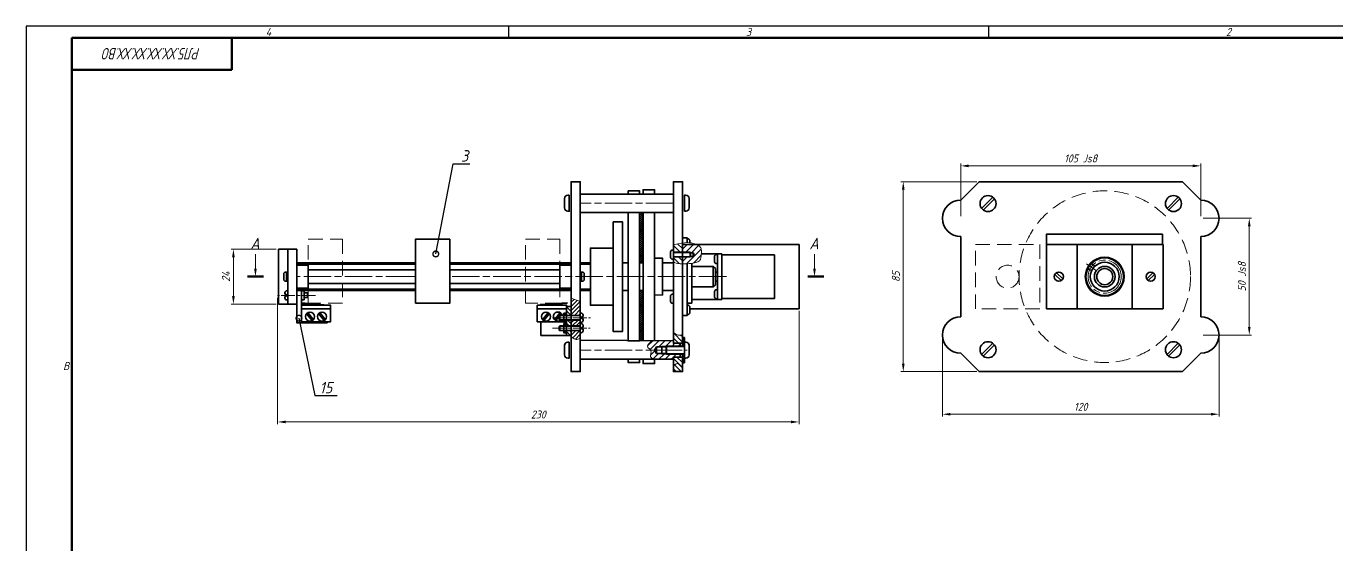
# Model space of a CAD drawing. Header units: millimetres. Extents: x -1043 to 2000, y -675 to 1302.
# Drawn here: x 0 to 573, y 367 to 594 of the extents above; entities that cross this region are included whole.
import ezdxf
from ezdxf import colors
from ezdxf.entities.mleader import LeaderData, LeaderLine
from ezdxf.enums import TextEntityAlignment as Align
from ezdxf.math import Vec2, Vec3

# ---------------------------------------------------------------- set-up
doc = ezdxf.new("R2010")
doc.units = ezdxf.units.MM
for name, pattern in [('AM_ISO08W050', [18, 12, -1.5, 3, -1.5]), ('AM_ISO08W050x2', [9, 6, -0.75, 1.5, -0.75]), ('HIDDEN', [9.525, 6.35, -3.175])]:
    doc.linetypes.add(name, pattern=pattern)
doc.layers.get('0').update_dxf_attribs({"lineweight": 80})
for name, color, linetype, lineweight in [('AM_0', 7, 'Continuous', 35), ('AM_4', 3, 'Continuous', 15), ('AM_5', 3, 'Continuous', 15), ('AM_7', 4, 'AM_ISO08W050', 15), ('AM_8', 1, 'Continuous', 15), ('AM_BOR', 7, 'Continuous', 35), ('окружности', 100, 'HIDDEN', 15), ('основные', 7, 'Continuous', 35), ('оч жирные', 7, 'Continuous', 70), ('тонкие', 2, 'Continuous', 15)]:
    doc.layers.add(name, color=color, linetype=linetype, lineweight=lineweight)
doc.styles.add('ACGOSTTS', font='geniso.shx', dxfattribs={"oblique": 15})
doc.styles.get("Standard").update_dxf_attribs({"font": 'geniso.shx', "oblique": 15})
doc.dimstyles.new('AM_GOST$0', dxfattribs={"dimtxt": 3.5, "dimasz": 3.5, "dimexe": 1, "dimexo": 1, "dimgap": 1.5, "dimtad": 1, "dimtoh": 1, "dimtxsty": 'Standard', "dimcen": 0, "dimclrd": 256, "dimclre": 256, "dimclrt": 2, "dimadec": 0, "dimazin": 2, "dimtp": 0.1, "dimtm": 0.1, "dimtfac": 0.71, "dimtmove": 0, "dimatfit": 3, "dimfxl": 1, "dimtolj": 1, "dimlwd": -1, "dimlwe": -1, "dimarcsym": 1})
pattern_1 = [(45, (-16.8534, 31.3011), (-0.8980256, 0.8980256), [])]
pattern_2 = [(45, (-16.8534, 31.3011), (-0.21213203, 0.21213203), [])]
pattern_3 = [(45, (51.549, -38.1205), (-0.3535534, 0.3535534), [])]
pattern_4 = [(45, (51.549, -38.1205), (-1.3470384, 1.3470384), [])]
pattern_5 = [(135, (51.549, -38.1205), (-1.122532, -1.122532), [])]

# ---------------------------------------------------------------- blocks, each defined once
blk = doc.blocks.new('GOST_A1_LANDSCAPE')
at = {"layer": 'AM_BOR', "color": 1, "lineweight": 25}
for p, q in [((841, 594), (0, 594)), ((0, 594), (0, 0)), ((211, 594), (211, 589)), ((421, 594), (421, 589))]:
    blk.add_line(p, q, dxfattribs=at)
at = {"layer": 'AM_BOR', "color": 7, "lineweight": 50}
for p, q in [((836, 589), (20, 589)), ((20, 589), (20, 5))]:
    blk.add_line(p, q, dxfattribs=at)
at = {"layer": 'AM_BOR', "color": 1, "lineweight": 25, "style": 'ACGOSTTS', "oblique": 15}
for s, p in [('4', (106, 591.5)), ('3', (316, 591.5)), ('2', (526, 591.5)), ('B', (17.5, 445.5))]:
    blk.add_text(s, height=3.5, dxfattribs=at).set_placement(p, align=Align.MIDDLE_CENTER)
blk = doc.blocks.new('GOST_EXT3_L')
at = {"layer": 'AM_BOR', "color": 7, "lineweight": 50}
for p, q in [((0, 0), (70, 0)), ((0, -14), (0, 0)), ((70, 0), (70, -14)), ((70, -14), (0, -14))]:
    blk.add_line(p, q, dxfattribs=at)
at = {"layer": 'AM_BOR', "color": 2, "lineweight": 25, "style": 'ACGOSTTS', "oblique": 15, "width": 0.8}
blk.add_attdef('GEN-TITLE-PARTNO{11.7}', text='', height=5, rotation=180, dxfattribs=at).set_placement((35, -7), align=Align.MIDDLE_CENTER)
blk = doc.blocks.new('*D26')
at = {"layer": 'AM_5', "linetype": 'ByBlock', "transparency": 16777216}
for p, q in [((400.82, 458.04), (400.82, 423.41)), ((521.82, 458.04), (521.82, 423.41)), ((404.32, 424.41), (518.32, 424.41))]:
    blk.add_line(p, q, dxfattribs=at)
at = {"layer": 'AM_5', "transparency": 16777216}
for points in [[(404.32, 424.99), (404.32, 423.83), (400.82, 424.41)], [(518.32, 424.99), (518.32, 423.83), (521.82, 424.41)]]:
    blk.add_solid(points, dxfattribs=at)
at = {"layer": 'Defpoints', "color": 0, "transparency": 16777216}
for p in [(400.82, 459.04), (521.82, 459.04), (521.82, 424.41)]:
    blk.add_point(p, dxfattribs=at)
at = {"layer": 'AM_5', "color": 2, "transparency": 16777216, "insert": (461.32, 427.66), "char_height": 3.5, "attachment_point": 5}
blk.add_mtext('\\A1;120', dxfattribs=at)
blk = doc.blocks.new('*D27')
at = {"layer": 'AM_5', "linetype": 'ByBlock', "transparency": 16777216}
for p, q in [((415.82, 526.04), (382.69, 526.04)), ((383.69, 446.54), (383.69, 522.54)), ((415.82, 443.04), (382.69, 443.04))]:
    blk.add_line(p, q, dxfattribs=at)
at = {"layer": 'AM_5', "transparency": 16777216}
for points in [[(383.1, 522.54), (384.27, 522.54), (383.69, 526.04)], [(383.1, 446.54), (384.27, 446.54), (383.69, 443.04)]]:
    blk.add_solid(points, dxfattribs=at)
at = {"layer": 'Defpoints', "color": 0, "transparency": 16777216}
for p in [(383.69, 526.04), (416.82, 526.04), (416.82, 443.04)]:
    blk.add_point(p, dxfattribs=at)
at = {"layer": 'AM_5', "color": 2, "transparency": 16777216, "insert": (380.44, 484.54), "char_height": 3.5, "attachment_point": 5, "rotation": 90}
blk.add_mtext('\\A1;85', dxfattribs=at)
blk = doc.blocks.new('*D34')
at = {"layer": 'AM_5', "linetype": 'ByBlock', "transparency": 16777216}
for p, q in [((408.82, 511.04), (408.82, 533.97)), ((513.82, 511.04), (513.82, 533.97)), ((412.32, 532.97), (510.32, 532.97))]:
    blk.add_line(p, q, dxfattribs=at)
at = {"layer": 'AM_5', "transparency": 16777216}
for points in [[(412.32, 533.55), (412.32, 532.38), (408.82, 532.97)], [(510.32, 533.55), (510.32, 532.38), (513.82, 532.97)]]:
    blk.add_solid(points, dxfattribs=at)
at = {"layer": 'Defpoints', "color": 0, "transparency": 16777216}
for p in [(513.82, 532.97), (408.82, 510.04), (513.82, 510.04)]:
    blk.add_point(p, dxfattribs=at)
at = {"layer": 'AM_5', "color": 2, "transparency": 16777216, "insert": (461.32, 536.22), "char_height": 3.5, "attachment_point": 5}
blk.add_mtext('\\A1;105 Js8', dxfattribs=at)
blk = doc.blocks.new('*D35')
at = {"layer": 'AM_5', "linetype": 'ByBlock', "transparency": 16777216}
for p, q in [((514.82, 510.04), (536.06, 510.04)), ((535.06, 506.54), (535.06, 462.54)), ((514.82, 459.04), (536.06, 459.04))]:
    blk.add_line(p, q, dxfattribs=at)
at = {"layer": 'AM_5', "transparency": 16777216}
for points in [[(534.48, 506.54), (535.65, 506.54), (535.06, 510.04)], [(534.48, 462.54), (535.65, 462.54), (535.06, 459.04)]]:
    blk.add_solid(points, dxfattribs=at)
at = {"layer": 'Defpoints', "color": 0, "transparency": 16777216}
for p in [(513.82, 510.04), (513.82, 459.04), (535.06, 459.04)]:
    blk.add_point(p, dxfattribs=at)
at = {"layer": 'AM_5', "color": 2, "transparency": 16777216, "insert": (531.81, 484.54), "char_height": 3.5, "attachment_point": 5, "rotation": 90}
blk.add_mtext('\\A1;50 Js8', dxfattribs=at)
blk = doc.blocks.new('*D61')
at = {"layer": 'AM_5', "linetype": 'ByBlock', "transparency": 16777216}
for p, q in [((109.96, 475.35), (109.96, 420.04)), ((338.12, 469.54), (338.12, 420.04)), ((334.62, 421.04), (113.46, 421.04))]:
    blk.add_line(p, q, dxfattribs=at)
at = {"layer": 'AM_5', "transparency": 16777216}
for points in [[(113.46, 421.63), (113.46, 420.46), (109.96, 421.04)], [(334.62, 421.63), (334.62, 420.46), (338.12, 421.04)]]:
    blk.add_solid(points, dxfattribs=at)
at = {"layer": 'Defpoints', "color": 0, "transparency": 16777216}
for p in [(109.96, 476.35), (338.12, 470.54), (109.96, 421.04)]:
    blk.add_point(p, dxfattribs=at)
at = {"layer": 'AM_5', "color": 2, "transparency": 16777216, "insert": (224.04, 424.29), "char_height": 3.5, "attachment_point": 5}
blk.add_mtext('\\A1;230', dxfattribs=at)
blk = doc.blocks.new('*D73')
at = {"layer": 'AM_5', "linetype": 'ByBlock', "transparency": 16777216}
for p, q in [((109.39, 496.55), (89.65, 496.55)), ((90.65, 493.05), (90.65, 476.04)), ((109.39, 472.54), (89.65, 472.54))]:
    blk.add_line(p, q, dxfattribs=at)
at = {"layer": 'AM_5', "transparency": 16777216}
for points in [[(90.07, 493.05), (91.24, 493.05), (90.65, 496.55)], [(90.07, 476.04), (91.24, 476.04), (90.65, 472.54)]]:
    blk.add_solid(points, dxfattribs=at)
at = {"layer": 'Defpoints', "color": 0, "transparency": 16777216}
for p in [(110.39, 496.55), (90.65, 472.54), (110.39, 472.54)]:
    blk.add_point(p, dxfattribs=at)
at = {"layer": 'AM_5', "color": 2, "transparency": 16777216, "insert": (87.4, 484.54), "char_height": 3.5, "attachment_point": 5, "rotation": 90}
blk.add_mtext('\\A1;24', dxfattribs=at)
blk = doc.blocks.new('_DotSmall')
at = {"color": 0, "linetype": 'ByBlock', "const_width": 0.5}
blk.add_lwpolyline([(-0.0625, 0, 1), (0.0625, 0, 1)], format="xyb", close=True, dxfattribs=at)

msp = doc.modelspace()

# ---------------------------------------------------------------- hatches: boundary and pattern name
at = {"layer": 'AM_8'}
h = msp.add_hatch(dxfattribs=at)
h.set_pattern_fill('_U', color=256, scale=0.61, angle=45, style=0, double=1, pattern_type=0)
h.set_pattern_definition([(45, (-12.8534, 33.34), (-0.43133514, 0.43133514), []), (135, (-12.8534, 33.34), (-0.43133514, -0.43133514), [])])
h.paths.add_polyline_path([(268.369, 512.657), (268.369, 490.543), (269.865, 490.543), (269.865, 478.543), (268.369, 478.543), (268.369, 456.428), (269.869, 456.428), (269.869, 512.657)])
h = msp.add_hatch(dxfattribs=at)
h.set_pattern_fill('ANSI31', color=256, scale=0.6, angle=90, style=0)
h.set_pattern_definition([(135, (51.549, -38.1205), (-1.3470384, -1.3470384), [])])
h.paths.add_polyline_path([(287.119, 499.293), (286.627, 499.238), (285.001, 498.955), (283.119, 498.522), (283.119, 495.189), (287.119, 495.189)])
h.paths.add_polyline_path([(287.119, 493.189), (283.119, 493.189), (283.119, 491.019), (283.601, 490.708), (284.277, 490.476), (285.104, 490.316), (286.042, 490.218), (287.047, 490.173), (287.119, 490.173)])
h = msp.add_hatch(dxfattribs=at)
h.set_pattern_fill('ANSI31', color=256, scale=0.6, style=0)
h.set_pattern_definition(pattern_4)
h.paths.add_polyline_path([(295.326, 496.474), (295.227, 496.792), (295.083, 497.099), (294.888, 497.393), (294.64, 497.676), (294.336, 497.946), (293.971, 498.204), (293.544, 498.449), (293.343, 498.543), (287.119, 498.543), (287.119, 495.189), (290.392, 495.189), (290.619, 494.973), (291.819, 494.973), (292.272, 494.189), (291.819, 493.406), (290.619, 493.406), (290.392, 493.189), (287.119, 493.189), (287.119, 490.173), (288.077, 490.173), (289.092, 490.209), (290.047, 490.272), (290.91, 490.355), (291.678, 490.457), (292.353, 490.58), (292.942, 490.723), (293.449, 490.888), (293.879, 491.076), (294.235, 491.287), (294.523, 491.522), (294.748, 491.782), (294.918, 492.064), (295.042, 492.365), (295.129, 492.682), (295.189, 493.013), (295.23, 493.354), (295.26, 493.702), (295.29, 494.055), (295.326, 494.409), (295.362, 494.763), (295.393, 495.116), (295.412, 495.465), (295.412, 495.808), (295.385, 496.145)])
h = msp.add_hatch(dxfattribs=at)
h.set_pattern_fill('ANSI31', color=256, scale=0.4, angle=90, style=0)
h.set_pattern_definition([(135, (-16.8534, 31.3011), (-0.8980256, -0.8980256), [])])
h.paths.add_polyline_path([(238.39, 471.549), (236.39, 471.549), (236.39, 467.579), (238.39, 467.579)])
h.paths.add_polyline_path([(238.39, 465.579), (236.39, 465.579), (236.39, 462.988), (238.39, 462.988)])
h.paths.add_polyline_path([(236.39, 458.86), (238.39, 458.86), (238.39, 460.988), (236.39, 460.988), (236.39, 460.024)])
h = msp.add_hatch(dxfattribs=at)
h.set_pattern_fill('ANSI31', color=256, scale=0.4, style=0)
h.set_pattern_definition(pattern_1)
h.paths.add_polyline_path([(242.39, 473.724), (241.631, 473.988), (240.651, 474.194), (239.8, 474.552), (238.964, 474.815), (238.39, 474.948), (238.39, 467.579), (242.39, 467.579)])
h.paths.add_polyline_path([(241.743, 457.34), (242.39, 457.697), (242.39, 459.255), (242.39, 460.988), (238.39, 460.988), (238.39, 460.024), (238.39, 458.86), (238.39, 458.434), (238.607, 458.063), (240.476, 457.143)])
h = msp.add_hatch(dxfattribs=at)
h.set_pattern_fill('_U', color=256, scale=0.3, angle=45, style=0, pattern_type=0)
h.set_pattern_definition(pattern_2)
h.paths.add_polyline_path([(235.19, 467.579), (236.39, 467.579), (236.39, 468.579), (235.19, 468.579)])
h = msp.add_hatch(dxfattribs=at)
h.set_pattern_fill('_U', color=256, scale=0.3, angle=45, style=0, pattern_type=0)
h.set_pattern_definition(pattern_2)
h.paths.add_polyline_path([(236.39, 464.845), (236.39, 465.579), (235.19, 465.579), (235.19, 464.579), (236.39, 464.579)])
h = msp.add_hatch(dxfattribs=at)
h.set_pattern_fill('ANSI31', color=256, scale=0.4, style=0)
h.set_pattern_definition(pattern_1)
h.paths.add_polyline_path([(242.39, 464.024), (242.39, 465.579), (238.39, 465.579), (238.39, 462.988), (242.39, 462.988)])
h = msp.add_hatch(dxfattribs=at)
h.set_pattern_fill('_U', color=256, scale=0.3, angle=45, style=0, pattern_type=0)
h.set_pattern_definition(pattern_2)
h.paths.add_polyline_path([(235.19, 464.024), (235.19, 462.988), (236.39, 462.988), (236.39, 464.024)])
h = msp.add_hatch(dxfattribs=at)
h.set_pattern_fill('_U', color=256, scale=0.3, angle=45, style=0, pattern_type=0)
h.set_pattern_definition(pattern_2)
h.paths.add_polyline_path([(235.19, 460.024), (236.39, 460.024), (236.39, 460.988), (235.19, 460.988)])
h = msp.add_hatch(dxfattribs=at)
h.set_pattern_fill('ANSI31', color=256, scale=0.5, angle=90, style=0)
h.set_pattern_definition(pattern_5)
edge = h.paths.add_edge_path()
edge.add_spline(control_points=[(287.119, 459.143), (286.533, 459.043), (285.081, 458.793), (283.852, 459.657), (283.119, 460.172)], knot_values=[0, 0, 0, 0, 1.7258996, 4.2776179, 4.2776179, 4.2776179, 4.2776179], degree=3, periodic=0)
edge.add_line((283.119, 460.172), (283.119, 455.428))
edge.add_line((283.119, 455.428), (286.119, 455.428))
edge.add_line((286.119, 455.428), (287.119, 455.428))
edge.add_line((287.119, 455.428), (287.119, 459.143))
edge = h.paths.add_edge_path()
edge.add_line((283.119, 443.043), (287.119, 443.043))
edge.add_line((287.119, 443.043), (287.119, 445.536))
edge.add_spline(control_points=[(287.119, 445.536), (286.808, 445.481), (286.009, 445.341), (285.183, 447.261), (283.918, 446.24), (283.119, 445.596)], knot_values=[0, 0, 0, 0, 0.8745598, 2.2433555, 4.5836616, 4.5836616, 4.5836616, 4.5836616], degree=3, periodic=0)
edge.add_line((283.119, 445.596), (283.119, 443.043))
edge = h.paths.add_edge_path()
edge.add_spline(control_points=[(283.119, 445.596), (283.918, 446.24), (285.183, 447.261), (286.009, 445.341), (286.808, 445.481), (287.119, 445.536)], knot_values=[0, 0, 0, 0, 2.3403061, 3.7091018, 4.5836616, 4.5836616, 4.5836616, 4.5836616], degree=3, periodic=0)
edge.add_line((287.119, 445.536), (287.119, 449.428))
edge.add_line((287.119, 449.428), (286.119, 449.428))
edge.add_line((286.119, 449.428), (283.119, 449.428))
edge.add_line((283.119, 449.428), (283.119, 448.428))
edge.add_line((283.119, 448.428), (283.119, 445.596))
h = msp.add_hatch(dxfattribs=at)
h.set_pattern_fill('ANSI31', color=256, scale=0.6, style=0)
h.set_pattern_definition(pattern_4)
edge = h.paths.add_edge_path()
edge.add_line((286.119, 455.428), (283.119, 455.428))
edge.add_line((283.119, 455.428), (283.119, 456.428))
edge.add_line((283.119, 456.428), (273.88, 456.494))
edge.add_spline(control_points=[(273.88, 456.494), (272.635, 455.452), (270.762, 453.886), (272.89, 452.929), (273.173, 452.428)], knot_values=[0, 0, 0, 0, 3.4667411, 5.2138903, 5.2138903, 5.2138903, 5.2138903], degree=3, periodic=0)
edge.add_line((273.173, 452.428), (274.896, 452.428))
edge.add_line((274.896, 452.428), (275.719, 453.854))
edge.add_line((275.719, 453.854), (277.519, 453.854))
edge.add_line((277.519, 453.854), (278.119, 454.178))
edge.add_line((278.119, 454.178), (286.119, 454.178))
edge.add_line((286.119, 454.178), (286.119, 455.428))
edge = h.paths.add_edge_path()
edge.add_line((286.119, 450.678), (280.16, 450.678))
edge.add_line((280.16, 450.678), (278.119, 450.678))
edge.add_line((278.119, 450.678), (277.519, 451.003))
edge.add_line((277.519, 451.003), (275.719, 451.003))
edge.add_line((275.719, 451.003), (274.896, 452.428))
edge.add_line((274.896, 452.428), (273.173, 452.428))
edge.add_spline(control_points=[(273.173, 452.428), (273.656, 451.576), (272.193, 448.95), (274.562, 448.597), (275.693, 448.428)], knot_values=[5.2138903, 5.2138903, 5.2138903, 5.2138903, 8.1895192, 10.9098806, 10.9098806, 10.9098806, 10.9098806], degree=3, periodic=0)
edge.add_line((275.693, 448.428), (283.119, 448.428))
edge.add_line((283.119, 448.428), (283.119, 449.428))
edge.add_line((283.119, 449.428), (286.119, 449.428))
edge.add_line((286.119, 449.428), (286.119, 450.678))
h = msp.add_hatch(dxfattribs=at)
h.set_pattern_fill('_U', color=256, scale=0.5, angle=45, style=0, pattern_type=0)
h.set_pattern_definition(pattern_3)
h.paths.add_polyline_path([(287.119, 457.928), (287.119, 454.543), (287.919, 454.543), (287.919, 457.928)])
h = msp.add_hatch(dxfattribs=at)
h.set_pattern_fill('ANSI31', color=256, scale=0.5, angle=90, style=0)
h.set_pattern_definition(pattern_5)
edge = h.paths.add_edge_path()
edge.add_line((283.119, 449.428), (283.119, 448.428))
edge.add_line((283.119, 448.428), (283.119, 445.596))
edge.add_spline(control_points=[(283.119, 445.596), (283.918, 446.24), (285.183, 447.261), (286.009, 445.341), (286.808, 445.481), (287.119, 445.536)], knot_values=[0, 0, 0, 0, 2.3403061, 3.7091018, 4.5836616, 4.5836616, 4.5836616, 4.5836616], degree=3, periodic=0)
edge.add_line((287.119, 445.536), (287.119, 449.428))
edge.add_line((287.119, 449.428), (286.119, 449.428))
edge.add_line((286.119, 449.428), (283.119, 449.428))
h = msp.add_hatch(dxfattribs=at)
h.set_pattern_fill('_U', color=256, scale=0.5, angle=45, style=0, pattern_type=0)
h.set_pattern_definition(pattern_3)
h.paths.add_polyline_path([(287.919, 446.928), (287.919, 450.314), (287.119, 450.314), (287.119, 446.928)])

# ---------------------------------------------------------------- linework, layer by layer
at = {"layer": 'AM_0'}
for p, q in [((290.619, 494.973), (291.819, 494.973)), ((290.619, 493.406), (291.819, 493.406)), ((292.272, 494.189), (291.819, 494.973)), ((291.819, 493.406), (291.819, 494.973)), ((292.272, 494.189), (291.819, 493.406)), ((274.896, 452.428), (275.719, 453.854)), ((279.919, 453.854), (275.719, 453.854)), ((275.719, 451.003), (275.719, 453.854)), ((278.119, 450.678), (278.119, 454.178)), ((274.896, 452.428), (275.719, 451.003)), ((279.919, 451.003), (275.719, 451.003))]:
    msp.add_line(p, q, dxfattribs=at)
at = {"layer": 'AM_4'}
for p, q in [((290.619, 494.973), (283.119, 494.973)), ((290.619, 493.406), (283.119, 493.406)), ((233.202, 467.362), (242.39, 467.362)), ((233.202, 465.795), (242.39, 465.795)), ((233.202, 462.771), (242.39, 462.771)), ((233.202, 461.204), (242.39, 461.204)), ((278.119, 454.178), (277.519, 453.854)), ((287.069, 454.178), (278.119, 454.178)), ((279.919, 453.854), (287.919, 453.854)), ((278.119, 450.678), (277.519, 451.003)), ((287.069, 450.678), (278.119, 450.678)), ((279.919, 451.003), (287.919, 451.003))]:
    msp.add_line(p, q, dxfattribs=at)
for points in [[(283.119, 498.522), (285.001, 498.955), (286.627, 499.238), (288.025, 499.393), (289.219, 499.437), (290.237, 499.39), (291.103, 499.272), (291.844, 499.102), (292.485, 498.9), (293.049, 498.681), (293.544, 498.449), (293.971, 498.204), (294.336, 497.946), (294.64, 497.676), (294.888, 497.393), (295.083, 497.099), (295.227, 496.792), (295.326, 496.474), (295.385, 496.145), (295.412, 495.808), (295.412, 495.465), (295.393, 495.116), (295.362, 494.763), (295.326, 494.409), (295.29, 494.055), (295.26, 493.702), (295.23, 493.354), (295.189, 493.013), (295.129, 492.682), (295.042, 492.365), (294.918, 492.064), (294.748, 491.782), (294.523, 491.522), (294.235, 491.287), (293.879, 491.076), (293.449, 490.888), (292.942, 490.723), (292.353, 490.58), (291.678, 490.457), (290.91, 490.355), (290.047, 490.272), (289.092, 490.209), (288.077, 490.173), (287.047, 490.173), (286.042, 490.218), (285.104, 490.316), (284.277, 490.476), (283.601, 490.708), (283.119, 491.019)], [(238.39, 475.114), (242.39, 473.724)], [(242.39, 457.697), (241.793, 457.421), (241.317, 457.231), (240.916, 457.13), (240.542, 457.127), (240.15, 457.225), (239.692, 457.432), (239.121, 457.753), (238.39, 458.193)]]:
    msp.add_lwpolyline(points, dxfattribs=at)
at = {"layer": 'AM_5'}
for p, q in [((100.287, 494.362), (100.287, 488.043)), ((344.856, 494.362), (344.856, 488.043))]:
    msp.add_line(p, q, dxfattribs=at)
at = {"layer": 'AM_5', "linetype": 'Continuous'}
for points in [[(99.704, 488.043), (100.871, 488.043), (100.287, 484.543)], [(344.272, 488.043), (345.439, 488.043), (344.856, 484.543)]]:
    msp.add_trace(points, dxfattribs=at)
at = {"layer": 'AM_7'}
for p, q in [((283.119, 516.657), (242.39, 516.657)), ((169.39, 484.543), (118.39, 484.543)), ((170.253, 484.543), (169.39, 484.543)), ((306.312, 484.543), (185.253, 484.543)), ((283.119, 452.428), (242.39, 452.428))]:
    msp.add_line(p, q, dxfattribs=at)
at = {"layer": 'AM_7', "linetype": 'AM_ISO08W050x2'}
for p, q in [((463.91, 490.203), (467.775, 487.442)), ((126.578, 476.347), (109.959, 476.347)), ((230.202, 466.579), (246.821, 466.579)), ((230.202, 461.988), (246.748, 461.988)), ((271.896, 452.428), (290.119, 452.428))]:
    msp.add_line(p, q, dxfattribs=at)
at = {"layer": 'AM_7'}
msp.add_circle((471.824, 484.543), 7.25, dxfattribs=at)
at = {"layer": 'окружности'}
for points in [[(123.39, 500.928), (138.39, 500.928), (138.39, 472.928), (123.39, 472.928)], [(218.39, 500.928), (233.39, 500.928), (233.39, 472.928), (218.39, 472.928)], [(415.224, 498.643), (443.424, 498.643), (443.424, 470.443), (415.224, 470.443)]]:
    msp.add_lwpolyline(points, close=True, dxfattribs=at)
for centre, radius in [((471.824, 484.543), 37.5), ((429.324, 484.543), 5)]:
    msp.add_circle(centre, radius, dxfattribs=at)
at = {"layer": 'основные'}
for p, q in [((422.863, 519.266), (417.952, 514.378)), ((418.658, 513.67), (423.568, 518.557)), ((503.989, 519.266), (499.079, 514.378)), ((499.784, 513.67), (504.695, 518.557)), ((238.39, 501.603), (238.39, 500.603)), ((238.39, 497.603), (238.39, 498.603)), ((290.392, 495.189), (283.119, 495.189)), ((288.392, 493.189), (283.119, 493.189)), ((283.119, 493.189), (290.392, 493.189)), ((290.392, 493.189), (290.392, 495.189)), ((290.619, 494.973), (290.392, 495.189)), ((290.392, 493.189), (290.619, 493.406)), ((290.619, 493.406), (290.619, 494.973)), ((295.34, 494.543), (302.373, 494.543)), ((302.373, 474.488), (302.373, 494.543)), ((302.373, 494.543), (304.373, 494.543)), ((304.373, 494.543), (304.373, 474.488)), ((446.324, 498.543), (446.324, 470.543)), ((497.324, 498.543), (446.324, 498.543)), ((459.824, 498.543), (459.824, 470.543)), ((483.824, 470.543), (483.824, 498.543)), ((497.324, 470.543), (497.324, 498.543)), ((118.39, 489.988), (170.253, 489.988)), ((185.253, 489.988), (238.39, 489.988)), ((242.39, 489.988), (246.819, 489.988)), ((260.819, 490.543), (263.369, 490.543)), ((268.369, 490.543), (269.865, 490.543)), ((269.869, 490.043), (269.869, 479.043)), ((274.869, 490.043), (274.869, 479.043)), ((278.358, 490.543), (278.358, 478.543)), ((289.119, 474.488), (289.119, 490.21)), ((300.558, 489.043), (300.558, 480.043)), ((283.119, 484.543), (283.119, 482.043)), ((452.755, 482.822), (450.01, 485.555)), ((450.715, 486.263), (453.46, 483.531)), ((492.932, 486.263), (490.187, 483.531)), ((490.893, 482.822), (493.638, 485.555)), ((113.69, 476.847), (113.19, 476.847)), ((113.69, 475.847), (113.69, 476.847)), ((118.39, 479.097), (170.253, 479.097)), ((185.253, 479.097), (238.39, 479.097)), ((242.39, 479.097), (246.819, 479.097)), ((263.369, 478.543), (260.819, 478.543)), ((268.369, 478.543), (269.865, 478.543)), ((283.119, 474.896), (283.119, 475.896)), ((113.19, 475.847), (113.69, 475.847)), ((120.39, 474.11), (120.39, 473.839)), ((131.87, 472.08), (120.39, 473.044)), ((130.537, 472.069), (129.937, 472.069)), ((131.939, 472.074), (131.87, 472.08)), ((131.939, 472.074), (131.939, 472.074)), ((224.841, 472.323), (224.911, 472.329)), ((224.841, 472.051), (224.841, 472.323)), ((224.911, 472.329), (236.627, 473.122)), ((226.243, 472.069), (226.843, 472.069)), ((236.627, 473.122), (236.65, 472.919)), ((289.119, 467.543), (289.119, 470.543)), ((291.119, 474.488), (302.373, 474.488)), ((302.373, 474.488), (304.373, 474.488)), ((446.324, 470.543), (497.324, 470.543)), ((446.324, 470.543), (497.324, 470.543)), ((123.39, 467.484), (122.665, 468.397)), ((123.2, 468.823), (125.656, 465.74)), ((125.114, 465.311), (123.39, 467.484)), ((130.373, 465.311), (127.924, 468.397)), ((128.459, 468.823), (130.914, 465.74)), ((228.322, 468.823), (225.866, 465.74)), ((226.408, 465.311), (228.856, 468.397)), ((233.58, 468.823), (231.125, 465.74)), ((231.667, 465.311), (233.202, 467.247)), ((233.39, 467.484), (234.115, 468.397)), ((243.59, 467.079), (243.09, 467.079)), ((243.09, 467.079), (243.09, 466.079)), ((243.09, 466.079), (243.59, 466.079)), ((289.119, 467.543), (287.119, 467.543)), ((243.59, 462.524), (243.09, 462.524)), ((243.09, 462.524), (243.09, 461.524)), ((243.09, 461.524), (243.59, 461.524)), ((280.16, 454.178), (279.919, 453.854)), ((279.919, 453.854), (279.919, 451.003)), ((280.16, 454.178), (287.919, 454.178)), ((280.16, 454.178), (280.16, 450.678)), ((286.119, 455.428), (287.119, 455.428)), ((287.119, 454.543), (287.919, 454.543)), ((422.863, 455.416), (417.952, 450.529)), ((418.658, 449.82), (423.568, 454.707)), ((503.989, 455.416), (499.079, 450.529)), ((499.784, 449.82), (504.695, 454.707)), ((280.16, 450.678), (279.919, 451.003)), ((280.16, 450.678), (287.919, 450.678)), ((286.119, 449.428), (287.119, 449.428)), ((287.119, 450.314), (287.919, 450.314))]:
    msp.add_line(p, q, dxfattribs=at)
for points in [[(238.39, 498.603), (238.39, 526.043), (242.39, 526.043), (242.39, 453.854)], [(268.369, 520.657), (268.369, 522.025), (263.369, 522.025), (263.369, 520.657)], [(274.869, 520.657), (274.869, 522.543), (269.869, 522.543), (269.869, 520.657)], [(287.119, 454.178), (287.119, 526.043), (283.119, 526.043), (283.119, 455.428)], [(408.824, 518.043), (416.824, 526.043), (505.824, 526.043), (513.824, 518.043)], [(263.369, 512.657), (263.369, 456.428)], [(268.369, 512.657), (268.369, 487.043)], [(268.369, 487.043), (268.369, 512.657)], [(269.869, 512.657), (269.869, 490.043)], [(269.869, 490.043), (269.869, 512.657)], [(274.869, 490.043), (274.869, 512.657)], [(289.119, 490.21), (289.119, 467.543), (287.119, 467.543), (287.119, 501.543), (289.119, 501.543), (289.119, 499.433)], [(408.824, 467.043), (408.824, 502.043)], [(513.824, 502.043), (513.824, 467.043)], [(242.39, 451.003), (242.39, 443.043), (238.39, 443.043), (238.39, 498.603)], [(304.373, 470.543), (338.119, 470.543), (338.119, 498.543), (287.119, 498.543)], [(287.119, 498.543), (287.119, 470.543)], [(170.253, 490.543), (118.39, 490.543), (118.39, 478.543), (170.253, 478.543)], [(118.39, 481.543), (118.39, 487.543)], [(123.39, 487.543), (170.253, 487.543)], [(188.39, 490.543), (185.253, 490.543)], [(185.253, 487.543), (233.39, 487.543)], [(238.39, 490.543), (188.39, 490.543)], [(238.39, 487.543), (238.39, 481.543)], [(246.819, 490.543), (242.39, 490.543)], [(278.358, 490.543), (278.358, 492.647), (274.869, 492.625), (274.869, 490.043)], [(278.358, 478.543), (283.119, 478.543), (283.119, 490.543), (278.358, 490.543)], [(291.119, 490.383), (291.119, 473.015), (289.119, 473.015), (289.119, 490.21)], [(268.369, 482.043), (268.369, 456.428)], [(268.369, 456.428), (268.369, 482.043)], [(301.558, 486.515), (302.373, 486.515), (302.373, 482.515), (301.558, 482.515)], [(121.59, 477.402), (123.052, 477.402), (123.24, 477.185), (123.24, 475.618), (123.052, 475.402), (123.052, 477.402), (123.052, 475.402), (121.59, 475.402)], [(170.253, 481.543), (123.39, 481.543)], [(233.39, 481.543), (185.253, 481.543)], [(185.253, 478.543), (188.39, 478.543)], [(188.39, 478.543), (238.39, 478.543)], [(242.39, 478.543), (246.819, 478.543)], [(269.869, 479.043), (269.869, 456.428)], [(269.869, 456.428), (269.869, 479.043)], [(274.869, 456.428), (274.869, 479.043)], [(274.869, 479.043), (274.869, 476.543), (278.358, 476.515), (278.358, 478.543)], [(130.237, 472.069), (130.237, 472.069), (124.594, 472.371), (120.363, 472.777)], [(121.59, 464.845), (133.19, 464.845), (133.19, 472.069), (120.39, 472.069), (120.39, 464.845)], [(120.39, 472.069), (120.443, 464.352), (131.631, 464.352), (131.631, 464.845)], [(120.39, 464.845), (133.19, 464.845), (133.19, 470.444), (120.39, 470.444), (120.39, 464.845)], [(235.19, 464.845), (223.59, 464.845), (223.59, 472.069), (236.39, 472.069), (236.39, 464.845)], [(235.19, 464.845), (223.59, 464.845), (223.59, 470.444), (236.39, 470.444), (236.39, 464.845)], [(224.992, 472.069), (224.992, 472.069), (232.602, 472.686), (236.65, 472.919)], [(236.39, 472.069), (236.338, 458.86), (225.15, 458.86), (225.15, 464.845)], [(290.319, 470.543), (290.319, 469.567)], [(290.319, 470.543), (304.373, 470.543)], [(242.39, 465.579), (233.39, 465.579), (233.202, 465.795), (233.202, 467.362), (233.39, 467.579), (233.39, 465.579), (233.39, 467.579), (242.39, 467.579)], [(242.39, 460.988), (233.39, 460.988), (233.202, 461.204), (233.202, 462.771), (233.39, 462.988), (233.39, 460.988), (233.39, 462.988), (242.39, 462.988)], [(283.119, 455.428), (283.119, 456.428), (242.39, 456.716), (242.39, 451.003)], [(286.119, 454.178), (286.119, 455.428), (283.119, 455.428), (283.119, 455.428)], [(287.119, 454.178), (287.119, 457.928), (287.919, 457.928), (287.919, 446.928), (287.119, 446.928), (287.119, 450.678)], [(242.39, 451.003), (242.39, 448.428), (283.119, 448.428), (283.119, 449.428)], [(263.369, 448.428), (263.369, 447.024), (268.369, 447.024), (268.369, 448.428)], [(269.869, 448.428), (269.869, 446.543), (274.869, 446.543), (274.869, 448.428)], [(283.119, 449.428), (283.119, 449.428), (286.119, 449.428), (286.119, 450.678)], [(283.119, 448.428), (283.119, 443.043), (287.119, 443.043), (287.119, 450.678)], [(513.824, 451.043), (513.824, 451.043), (505.824, 443.043), (416.824, 443.043), (408.824, 451.043)]]:
    msp.add_lwpolyline(points, dxfattribs=at)
for points in [[(237.59, 520.157), (236.89, 520.157, 0.4142136), (235.49, 518.757), (235.49, 514.557, 0.4142136), (236.89, 513.157), (237.59, 513.157)], [(287.919, 513.157), (288.619, 513.157, 0.4142136), (290.019, 514.557), (290.019, 518.757, 0.4142136), (288.619, 520.157), (287.919, 520.157)], [(237.59, 455.928), (236.89, 455.928, 0.4142136), (235.49, 454.528), (235.49, 450.328, 0.4142136), (236.89, 448.928), (237.59, 448.928)], [(287.919, 448.928), (288.619, 448.928, 0.4142136), (290.019, 450.328), (290.019, 454.528, 0.4142136), (288.619, 455.928), (287.919, 455.928)]]:
    msp.add_lwpolyline(points, format="xyb", close=True, dxfattribs=at)
for points in [[(283.106, 520.657), (242.39, 520.657), (242.39, 512.657), (283.106, 512.657)], [(263.369, 512.657), (268.369, 512.657), (268.369, 456.428), (263.369, 456.428)], [(256.819, 508.543), (256.819, 460.543), (260.819, 460.543), (260.819, 508.543)], [(170.253, 472.928), (185.273, 472.928), (185.273, 500.928), (170.253, 500.928)], [(446.324, 498.643), (497.077, 498.643), (497.077, 503.083), (446.324, 503.083)], [(118.39, 496.546), (118.39, 472.54), (110.39, 472.54), (110.39, 496.546)], [(118.39, 496.546), (114.39, 496.546), (114.39, 472.54), (118.39, 472.54)], [(256.819, 497.043), (256.819, 472.043), (246.819, 472.043), (246.819, 497.043)], [(327.373, 494.043), (327.373, 475.043), (304.373, 475.043), (304.373, 494.043)], [(123.39, 489.543), (123.39, 479.543), (118.39, 479.543), (118.39, 489.543)], [(238.39, 489.543), (238.39, 479.543), (233.39, 479.543), (233.39, 489.543)], [(291.119, 489.043), (300.558, 489.043), (301.558, 488.043), (301.558, 481.043), (300.558, 480.043), (291.119, 480.043)], [(120.39, 478.543), (118.39, 478.543), (118.39, 464.304), (120.39, 464.304)], [(121.59, 474.347), (120.39, 474.347), (120.39, 478.347), (121.59, 478.347)], [(133.19, 472.069), (120.39, 472.069), (120.39, 470.444), (133.19, 470.444)], [(223.59, 472.069), (236.39, 472.069), (236.39, 470.444), (223.59, 470.444)], [(236.39, 471.549), (238.39, 471.549), (238.39, 458.86), (236.39, 458.86)], [(235.19, 468.579), (236.39, 468.579), (236.39, 464.579), (235.19, 464.579)], [(235.19, 464.024), (236.39, 464.024), (236.39, 460.024), (235.19, 460.024)]]:
    msp.add_lwpolyline(points, close=True, dxfattribs=at)
for points in [[(289.119, 499.433), (289.119, 501.018), (289.519, 501.018, -0.4142136), (290.319, 500.218), (290.319, 499.379)], [(281.919, 494.689), (281.919, 495.389, -0.4142136), (282.719, 496.189), (283.119, 496.189), (283.119, 492.189), (282.719, 492.189, -0.4142136), (281.919, 492.989), (281.919, 494.689)], [(301.173, 491.731), (301.173, 491.031, 0.4142136), (301.973, 490.231), (302.373, 490.231), (302.373, 494.231), (301.973, 494.231, 0.4142136), (301.173, 493.431), (301.173, 491.731)], [(112.69, 485.043), (112.69, 485.743, -0.4142136), (113.49, 486.543), (113.89, 486.543), (113.89, 482.543), (113.49, 482.543, -0.4142136), (112.69, 483.343), (112.69, 485.043)], [(244.09, 484.043), (244.09, 483.343, -0.4142136), (243.29, 482.543), (242.89, 482.543), (242.89, 486.543), (243.29, 486.543, -0.4142136), (244.09, 485.743), (244.09, 484.043)], [(113.19, 475.847), (113.19, 475.147, 0.4142136), (113.99, 474.347), (114.39, 474.347), (114.39, 478.347), (113.99, 478.347, 0.4142136), (113.19, 477.547), (113.19, 476.847)], [(281.919, 474.396), (281.919, 473.696, 0.4142136), (282.719, 472.896), (283.119, 472.896), (283.119, 476.896), (282.719, 476.896, 0.4142136), (281.919, 476.096), (281.919, 474.396)], [(301.173, 477.354), (301.173, 478.054, -0.4142136), (301.973, 478.854), (302.373, 478.854), (302.373, 474.854), (301.973, 474.854, -0.4142136), (301.173, 475.654), (301.173, 477.354)], [(290.319, 470.567), (290.319, 471.267, 0.4142136), (289.519, 472.067), (289.119, 472.067), (289.119, 468.067), (289.519, 468.067, 0.4142136), (290.319, 468.867), (290.319, 470.567)], [(290.319, 469.567), (290.319, 468.867, -0.4142136), (289.519, 468.067), (289.119, 468.067), (289.119, 470.543)], [(243.59, 467.079), (243.59, 467.779, 0.4142136), (242.79, 468.579), (242.39, 468.579), (242.39, 464.579), (242.79, 464.579, 0.4142136), (243.59, 465.379), (243.59, 466.079)], [(243.59, 462.524), (243.59, 463.224, 0.4142136), (242.79, 464.024), (242.39, 464.024), (242.39, 460.024), (242.79, 460.024, 0.4142136), (243.59, 460.824), (243.59, 461.524)]]:
    msp.add_lwpolyline(points, format="xyb", dxfattribs=at)
for centre, radius in [((420.76, 516.468), 3.5), ((501.887, 516.468), 3.5), ((471.824, 484.543), 8.5), ((471.824, 484.543), 8.2), ((471.824, 484.543), 6.3), ((471.824, 484.543), 4.5), ((471.824, 484.543), 3.5), ((451.735, 484.543), 2), ((491.912, 484.543), 2), ((124.147, 467.069), 2), ((129.42, 467.069), 2), ((227.361, 467.069), 2), ((420.76, 452.618), 3.5), ((501.887, 452.618), 3.5)]:
    msp.add_circle(centre, radius, dxfattribs=at)
for centre, radius, start, end in [((408.824, 510.043), 8, 90, 270), ((513.824, 510.043), 8, 270, 90), ((465.928, 488.762), 1.375, 194.519506, 282.1834), ((465.928, 488.762), 1.375, 6.640427, 94.304321), ((232.62, 467.069), 2, 14.761727, 311.823708), ((408.824, 459.043), 8, 90, 270), ((513.824, 459.043), 8, 270, 90)]:
    msp.add_arc(centre, radius, start, end, dxfattribs=at)
at = {"layer": 'оч жирные'}
for p, q in [((103.787, 484.543), (96.787, 484.543)), ((348.886, 484.543), (341.886, 484.543))]:
    msp.add_line(p, q, dxfattribs=at)
at = {"layer": 'тонкие'}
for points in [[(283.119, 460.172), (285.398, 459.023), (287.119, 459.143)], [(273.88, 456.494), (271.913, 453.639), (273.173, 452.428), (273.173, 449.453), (275.693, 448.428)], [(283.119, 445.596), (285.277, 446.503), (286.245, 445.536), (287.119, 445.536)]]:
    msp.add_spline(points, degree=3, dxfattribs=at)

# ---------------------------------------------------------------- block references
at = {"layer": 'основные', "lineweight": 0}
msp.add_blockref('GOST_A1_LANDSCAPE', (0, 0), dxfattribs=at)
msp.add_blockref('GOST_EXT3_L', (20, 589), dxfattribs=at).add_auto_attribs({'GEN-TITLE-PARTNO{11.7}': 'РЛ5.ХХ.ХХ.ХХ.ХХ.ВО'})

# ---------------------------------------------------------------- texts
at = {"layer": 'основные', "char_height": 5, "attachment_point": 1}
for insert in [(98.053, 501.532), (342.621, 501.532)]:
    msp.add_mtext('А', dxfattribs=dict(at, insert=insert))

# ---------------------------------------------------------------- dimensions: what is measured, and where the dimension line sits
at = {"layer": 'AM_5'}
for base, p1, p2, text, override, picture, middle in [((513.824, 532.968), (408.824, 510.043), (513.824, 510.043), '<> Js8', {"dimpost": '', "dimtp": 0.1, "dimtm": 0.1, "dimtdec": 3, "dimtzin": 8}, '*D34', (461.324, 536.218)), ((109.959, 421.043), (338.119, 470.543), (109.959, 476.347), '230', {"dimpost": ''}, '*D61', (224.039, 424.293)), ((521.824, 424.409), (400.824, 459.043), (521.824, 459.043), '120', {"dimpost": '', "dimtp": 0.1, "dimtm": 0.1, "dimtdec": 3, "dimtzin": 8}, '*D26', (461.324, 427.659))]:
    dim = msp.add_linear_dim(base=base, p1=p1, p2=p2, text=text, dimstyle='AM_GOST$0', override=override, dxfattribs=at)
    dim.commit()
    dim.dimension.update_dxf_attribs({"geometry": picture, "text_midpoint": middle})
for base, p1, p2, text, picture, middle in [((383.688, 526.043), (416.824, 443.043), (416.824, 526.043), '85', '*D27', (380.438, 484.543)), ((90.653, 472.54), (110.39, 496.546), (110.39, 472.54), '24', '*D73', (87.403, 484.543))]:
    dim = msp.add_linear_dim(base=base, p1=p1, p2=p2, angle=90, text=text, dimstyle='AM_GOST$0', override={"dimpost": ''}, dxfattribs=at)
    dim.commit()
    dim.dimension.update_dxf_attribs({"geometry": picture, "text_midpoint": middle})
dim = msp.add_linear_dim(base=(535.064, 459.043), p1=(513.824, 510.043), p2=(513.824, 459.043), angle=90, text='50 Js8', dimstyle='AM_GOST$0', dxfattribs=at)
dim.commit()
dim.dimension.update_dxf_attribs({"geometry": '*D35', "text_midpoint": (535.064, 484.543), "dimtype": 160})

# ---------------------------------------------------------------- leaders
at = {"layer": 'AM_4'}
ml = msp.add_multileader_mtext('Standard', dxfattribs=at)
ml.set_content('3', color=256)
ml.set_leader_properties()
ml.set_arrow_properties(name='DOTSMALL')
ml.build(insert=Vec2(0, 0))
ml.multileader.update_dxf_attribs({"text_left_attachment_type": 6, "text_right_attachment_type": 6, "arrow_head_size": 5})
ctx = ml.context
ctx.base_point, ctx.char_height, ctx.arrow_head_size, ctx.plane_origin = Vec3(188.194, 533.816), 5, 5, Vec3(179.181, 494.477)
ctx.left_attachment, ctx.right_attachment = 6, 6
notes = []
notes.append((ctx, [(0, (1, 1, 0), (186.749, 533.816), (1, 0), 1.445, [(0, [(179.181, 494.477)], 0, [])])]))
ctx.mtext.insert, ctx.mtext.flow_direction = Vec3(190.194, 539.816), 5
ml = msp.add_multileader_mtext('Standard', dxfattribs=at)
ml.set_content('15', color=256)
ml.set_leader_properties()
ml.set_arrow_properties(name='DOTSMALL')
ml.build(insert=Vec2(0, 0))
ml.multileader.update_dxf_attribs({"text_left_attachment_type": 6, "text_right_attachment_type": 6, "dogleg_length": 0, "arrow_head_size": 5})
ctx = ml.context
ctx.base_point, ctx.char_height, ctx.arrow_head_size, ctx.plane_origin = Vec3(126.335, 432.539), 5, 5, Vec3(119.322, 466.369)
ctx.left_attachment, ctx.right_attachment = 6, 6
notes.append((ctx, [(0, (1, 1, 0), (126.335, 432.539), (1, 0), 0, [(0, [(119.322, 466.369)], 0, [])])]))
ctx.mtext.insert, ctx.mtext.flow_direction = Vec3(128.335, 438.539), 5
for ctx, leaders in notes:
    for number, flags, end, landing, length, lines in leaders:
        leader = LeaderData()
        leader.index, (leader.has_last_leader_line, leader.has_dogleg_vector, leader.attachment_direction) = number, flags
        leader.last_leader_point, leader.dogleg_vector, leader.dogleg_length = Vec3(end), Vec3(landing), length
        for number, points, colour, breaks in lines:
            line = LeaderLine()
            line.index, line.vertices, line.color, line.breaks = number, Vec3.list(points), colors.encode_raw_color(colour), breaks
            leader.lines.append(line)
        ctx.leaders.append(leader)

doc.saveas('drawing.dxf')
